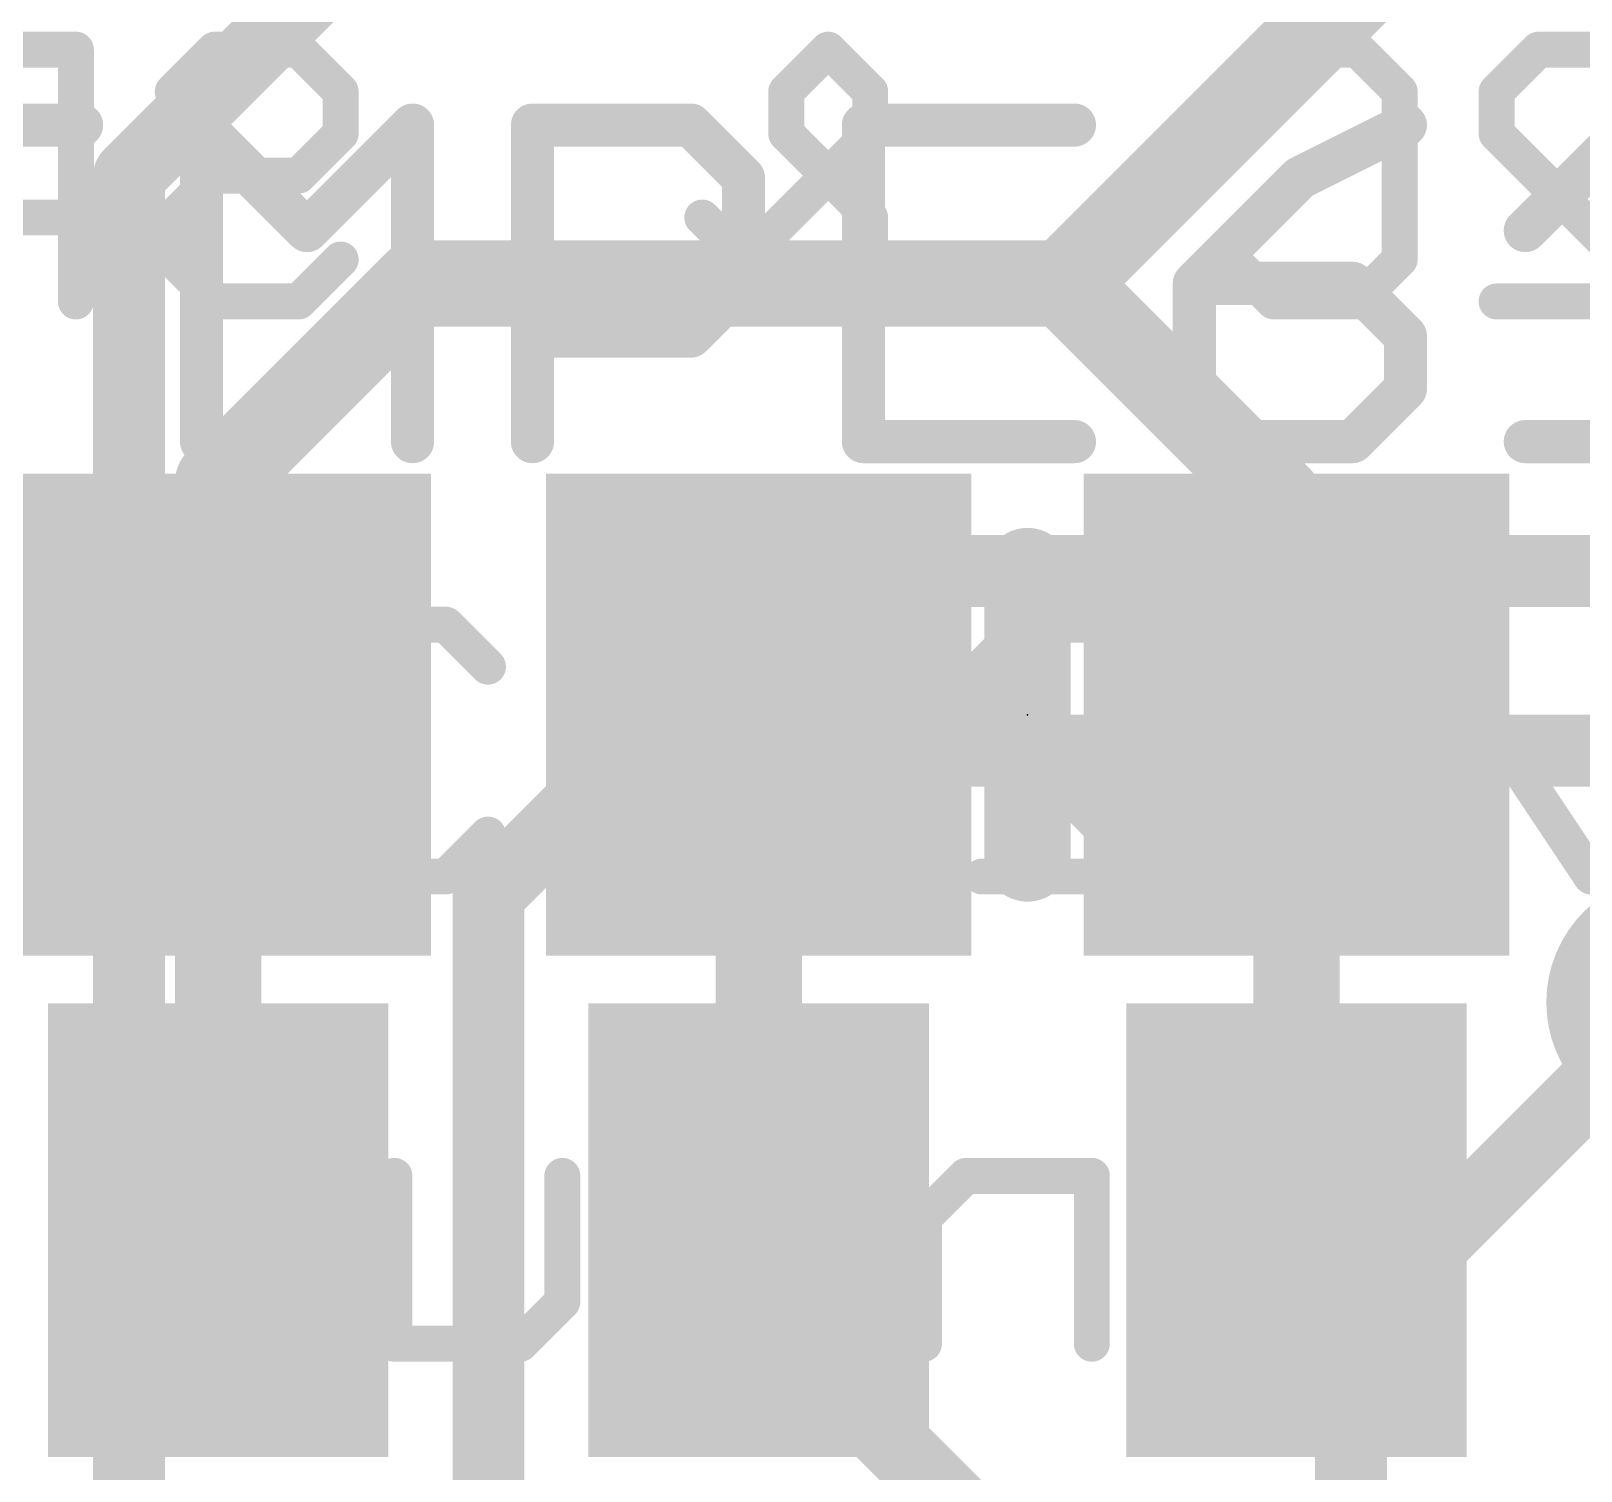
# Model space of a CAD drawing. Extents: x -0.2 to 28.1, y -0.2 to 21.4.
# Drawn here: x 4.86 to 10.34, y 9.01 to 14.1 of the extents above; entities that cross this region are included whole.
import ezdxf

# ---------------------------------------------------------------- set-up
doc = ezdxf.new("R2010")
doc.units = 0
for name, color, linetype in [('1', 12, 'CONTINUOUS'), ('16', 132, 'CONTINUOUS'), ('18', 110, 'CONTINUOUS'), ('21', 40, 'CONTINUOUS'), ('22', 6, 'CONTINUOUS'), ('23', 40, 'CONTINUOUS'), ('29', 253, 'CONTINUOUS'), ('31', 253, 'CONTINUOUS')]:
    doc.layers.add(name, color=color, linetype=linetype)

# ---------------------------------------------------------------- blocks, each defined once
blk = doc.blocks.new('RECT')
blk.add_solid([(-0.5, -0.5), (0.5, -0.5), (-0.5, 0.5), (0.5, 0.5)])
blk = doc.blocks.new('ROUNDV')
at = {"const_width": 0.5}
blk.add_lwpolyline([(0, -0.25, 1), (0, 0.25, 1), (0, -0.25)], format="xyb", dxfattribs=at)

msp = doc.modelspace()

# ---------------------------------------------------------------- linework, layer by layer
at = {"layer": '1'}
for points, const_width in [([(8.509, 13.208), (9.652, 14.351)], 0.3048), ([(5.522, 12.507), (6.223, 13.208)], 0.3048), ([(6.223, 13.208), (8.509, 13.208)], 0.3048), ([(8.509, 13.208), (9.271, 12.446)], 0.3048), ([(5.522, 11.684), (5.522, 12.507)], 0.3048), ([(9.271, 12.446), (9.271, 11.745)], 0.3048), ([(9.271, 11.745), (9.332, 11.684)], 0.3048), ([(5.522, 11.684), (5.522, 9.863)], 0.3048), ([(7.432, 9.863), (7.432, 11.684)], 0.3048), ([(9.332, 9.863), (9.332, 11.684)], 0.3048), ([(7.432, 9.863), (7.432, 9.586)], 0.254), ([(7.432, 9.586), (8.255, 8.763)], 0.254)]:
    msp.add_lwpolyline(points, dxfattribs=dict(at, const_width=const_width))
for points, const_width in [([(6.223, 13.2842, 1), (6.223, 13.1318)], 0.1524), ([(6.2769, 13.1541, 1), (6.1691, 13.2619)], 0.1524), ([(8.5629, 13.2619, 1), (8.4551, 13.1541)], 0.1524), ([(8.4551, 13.2619, 1), (8.5629, 13.1541)], 0.1524), ([(8.509, 13.1318, 1), (8.509, 13.2842)], 0.1524), ([(5.5982, 12.507, 1), (5.4458, 12.507)], 0.1524), ([(5.4681, 12.5609, 1), (5.5759, 12.4531)], 0.1524), ([(9.3472, 12.446, 1), (9.1948, 12.446)], 0.1524), ([(9.2171, 12.3921, 1), (9.3249, 12.4999)], 0.1524), ([(9.3249, 11.7989, 1), (9.2171, 11.6911)], 0.1524), ([(5.5982, 11.684, 1), (5.4458, 11.684)], 0.1524), ([(7.5082, 11.684, 1), (7.3558, 11.684)], 0.1524), ([(9.4082, 11.684, 1), (9.2558, 11.684)], 0.1524), ([(9.1948, 11.745, 1), (9.3472, 11.745)], 0.1524), ([(9.2781, 11.6301, 1), (9.3859, 11.7379)], 0.1524), ([(5.4458, 11.684, 1), (5.5982, 11.684)], 0.1524), ([(7.4955, 9.863, 1), (7.3685, 9.863)], 0.127), ([(5.4458, 9.863, 1), (5.5982, 9.863)], 0.1524), ([(7.3558, 9.863, 1), (7.5082, 9.863)], 0.1524), ([(9.2558, 9.863, 1), (9.4082, 9.863)], 0.1524), ([(7.4769, 9.6309, 1), (7.3871, 9.5411)], 0.127), ([(7.3685, 9.586, 1), (7.4955, 9.586)], 0.127)]:
    msp.add_lwpolyline(points, format="xyb", dxfattribs=dict(at, const_width=const_width))
at = {"layer": '16', "const_width": 0.254}
for points in [[(7.62, 16.002), (5.207, 13.589)], [(5.207, 4.191), (5.207, 13.589)], [(13.716, 12.192), (8.128, 12.192)], [(6.477, 11.049), (6.985, 11.557)], [(6.985, 11.557), (12.065, 11.557)], [(6.477, 8.509), (6.477, 11.049)], [(10.668, 10.668), (9.525, 9.525)], [(9.525, 9.525), (9.525, 5.715)]]:
    msp.add_lwpolyline(points, dxfattribs=at)
at = {"layer": '16', "const_width": 0.127}
for points in [[(5.2705, 13.589, 1), (5.1435, 13.589)], [(5.1621, 13.6339, 1), (5.2519, 13.5441)], [(8.128, 12.2555, 1), (8.128, 12.1285)], [(6.985, 11.6205, 1), (6.985, 11.4935)], [(7.0299, 11.5121, 1), (6.9401, 11.6019)], [(6.5405, 11.049, 1), (6.4135, 11.049)], [(6.4321, 11.0939, 1), (6.5219, 11.0041)], [(9.5885, 9.525, 1), (9.4615, 9.525)], [(9.4801, 9.5699, 1), (9.5699, 9.4801)]]:
    msp.add_lwpolyline(points, format="xyb", dxfattribs=at)
at = {"layer": '21'}
for points, const_width in [([(4.2936, 13.7678), (5.0393, 13.7678)], 0.1524), ([(5.463, 12.6492), (5.463, 13.7678)], 0.1524), ([(5.463, 13.7678), (5.8358, 13.3949)], 0.1524), ([(5.8358, 13.3949), (6.2087, 13.7678)], 0.1524), ([(6.2087, 13.7678), (6.2087, 12.6492)], 0.1524), ([(6.6324, 12.6492), (6.6324, 13.7678)], 0.1524), ([(6.6324, 13.7678), (7.1917, 13.7678)], 0.1524), ([(7.1917, 13.7678), (7.3781, 13.5813)], 0.1524), ([(8.5475, 13.7678), (7.8018, 13.7678)], 0.1524), ([(7.8018, 13.7678), (7.8018, 12.6492)], 0.1524), ([(9.7169, 13.7678), (9.344, 13.5813)], 0.1524), ([(10.1406, 13.3949), (10.5134, 13.7678)], 0.1524), ([(7.3781, 13.5813), (7.3781, 13.2085)], 0.1524), ([(9.344, 13.5813), (8.9712, 13.2085)], 0.1524), ([(7.3781, 13.2085), (7.1917, 13.0221)], 0.1524), ([(7.8018, 13.2085), (8.1746, 13.2085)], 0.1524), ([(8.9712, 13.2085), (8.9712, 12.8356)], 0.1524), ([(9.5305, 13.2085), (8.9712, 13.2085)], 0.1524), ([(9.7169, 13.0221), (9.5305, 13.2085)], 0.1524), ([(7.1917, 13.0221), (6.6324, 13.0221)], 0.1524), ([(9.7169, 12.8356), (9.7169, 13.0221)], 0.1524), ([(8.9712, 12.8356), (9.1576, 12.6492)], 0.1524), ([(9.5305, 12.6492), (9.7169, 12.8356)], 0.1524), ([(7.8018, 12.6492), (8.5475, 12.6492)], 0.1524), ([(9.1576, 12.6492), (9.5305, 12.6492)], 0.1524), ([(10.1406, 12.6492), (10.8863, 12.6492)], 0.1524), ([(8.382, 12.192), (8.382, 11.176)], 0.3048)]:
    msp.add_lwpolyline(points, dxfattribs=dict(at, const_width=const_width))
for points, const_width in [([(5.0393, 13.7297, 1), (5.0393, 13.8059)], 0.0762), ([(5.5011, 13.7678, 1), (5.4249, 13.7678)], 0.0762), ([(5.4899, 13.7947, 1), (5.4361, 13.7408)], 0.0762), ([(6.2468, 13.7678, 1), (6.1706, 13.7678)], 0.0762), ([(6.2356, 13.7408, 1), (6.1818, 13.7947)], 0.0762), ([(6.6705, 13.7678, 1), (6.5943, 13.7678)], 0.0762), ([(6.6324, 13.8059, 1), (6.6324, 13.7297)], 0.0762), ([(7.2186, 13.7947, 1), (7.1647, 13.7408)], 0.0762), ([(7.1917, 13.7297, 1), (7.1917, 13.8059)], 0.0762), ([(7.8018, 13.8059, 1), (7.8018, 13.7297)], 0.0762), ([(7.8399, 13.7678, 1), (7.7637, 13.7678)], 0.0762), ([(8.5475, 13.7297, 1), (8.5475, 13.8059)], 0.0762), ([(9.7339, 13.7337, 1), (9.6998, 13.8018)], 0.0762), ([(7.4162, 13.5813, 1), (7.34, 13.5813)], 0.0762), ([(7.3512, 13.5544, 1), (7.405, 13.6083)], 0.0762), ([(9.327, 13.6154, 1), (9.3611, 13.5473)], 0.0762), ([(9.371, 13.5544, 1), (9.3171, 13.6083)], 0.0762), ([(5.8089, 13.4218, 1), (5.8628, 13.368)], 0.0762), ([(5.8089, 13.368, 1), (5.8628, 13.4218)], 0.0762), ([(10.1136, 13.4218, 1), (10.1675, 13.368)], 0.0762), ([(7.405, 13.1815, 1), (7.3512, 13.2354)], 0.0762), ([(7.8018, 13.2466, 1), (7.8018, 13.1704)], 0.0762), ([(8.1746, 13.1704, 1), (8.1746, 13.2466)], 0.0762), ([(8.9442, 13.2354, 1), (8.9981, 13.1815)], 0.0762), ([(9.0093, 13.2085, 1), (8.9331, 13.2085)], 0.0762), ([(8.9712, 13.2466, 1), (8.9712, 13.1704)], 0.0762), ([(9.5574, 13.2354, 1), (9.5035, 13.1815)], 0.0762), ([(9.5305, 13.1704, 1), (9.5305, 13.2466)], 0.0762), ([(7.34, 13.2085, 1), (7.4162, 13.2085)], 0.0762), ([(6.6324, 13.0602, 1), (6.6324, 12.984)], 0.0762), ([(7.1917, 12.984, 1), (7.1917, 13.0602)], 0.0762), ([(9.755, 13.0221, 1), (9.6788, 13.0221)], 0.0762), ([(7.1647, 13.049, 1), (7.2186, 12.9951)], 0.0762), ([(9.6899, 12.9951, 1), (9.7438, 13.049)], 0.0762), ([(8.9981, 12.8626, 1), (8.9442, 12.8087)], 0.0762), ([(8.9331, 12.8356, 1), (9.0093, 12.8356)], 0.0762), ([(9.6788, 12.8356, 1), (9.755, 12.8356)], 0.0762), ([(9.7438, 12.8087, 1), (9.6899, 12.8626)], 0.0762), ([(7.8018, 12.6873, 1), (7.8018, 12.6111)], 0.0762), ([(8.5475, 12.6111, 1), (8.5475, 12.6873)], 0.0762), ([(9.1576, 12.6873, 1), (9.1576, 12.6111)], 0.0762), ([(9.1307, 12.6223, 1), (9.1846, 12.6761)], 0.0762), ([(9.5035, 12.6761, 1), (9.5574, 12.6223)], 0.0762), ([(9.5305, 12.6111, 1), (9.5305, 12.6873)], 0.0762), ([(10.1406, 12.6873, 1), (10.1406, 12.6111)], 0.0762), ([(5.4249, 12.6492, 1), (5.5011, 12.6492)], 0.0762), ([(6.1706, 12.6492, 1), (6.2468, 12.6492)], 0.0762), ([(6.5943, 12.6492, 1), (6.6705, 12.6492)], 0.0762), ([(7.7637, 12.6492, 1), (7.8399, 12.6492)], 0.0762), ([(8.4582, 12.192, 1), (8.3058, 12.192)], 0.1524), ([(8.3058, 11.176, 1), (8.4582, 11.176)], 0.1524)]:
    msp.add_lwpolyline(points, format="xyb", dxfattribs=dict(at, const_width=const_width))
at = {"layer": '22', "const_width": 0.127}
for points in [[(5.0191, 14.0343), (4.5742, 14.0343)], [(5.0191, 13.1445), (5.0191, 14.0343)], [(5.3614, 13.886), (5.5097, 14.0343)], [(5.5097, 14.0343), (5.8063, 14.0343)], [(5.8063, 14.0343), (5.9546, 13.886)], [(7.5291, 13.886), (7.6774, 14.0343)], [(7.6774, 14.0343), (7.8256, 13.886)], [(9.1035, 13.886), (9.2518, 14.0343)], [(9.2518, 14.0343), (9.5484, 14.0343)], [(9.5484, 14.0343), (9.6967, 13.886)], [(10.039, 13.886), (10.1873, 14.0343)], [(10.1873, 14.0343), (10.4839, 14.0343)], [(5.9546, 13.886), (5.9546, 13.7377)], [(7.5291, 13.7377), (7.5291, 13.886)], [(7.8256, 13.886), (7.8256, 13.7377)], [(9.6967, 13.886), (9.6967, 13.2928)], [(10.039, 13.7377), (10.039, 13.886)], [(5.9546, 13.7377), (5.8063, 13.5894)], [(7.8256, 13.7377), (7.2325, 13.1445)], [(7.8256, 13.4411), (7.5291, 13.7377)], [(10.6322, 13.1445), (10.039, 13.7377)], [(5.5097, 13.5894), (5.3614, 13.4411)], [(5.8063, 13.5894), (5.5097, 13.5894)], [(4.5742, 13.4411), (5.0191, 13.4411)], [(5.3614, 13.4411), (5.3614, 13.2928)], [(7.2325, 13.4411), (7.5291, 13.1445)], [(7.8256, 13.2928), (7.8256, 13.4411)], [(5.3614, 13.2928), (5.5097, 13.1445)], [(5.8063, 13.1445), (5.9546, 13.2928)], [(7.6774, 13.1445), (7.8256, 13.2928)], [(9.2518, 13.1445), (9.1035, 13.2928)], [(9.6967, 13.2928), (9.5484, 13.1445)], [(5.5097, 13.1445), (5.8063, 13.1445)], [(7.5291, 13.1445), (7.6774, 13.1445)], [(9.5484, 13.1445), (9.2518, 13.1445)], [(10.039, 13.1445), (10.6322, 13.1445)], [(6.0303, 12.0023), (5.882, 11.854)], [(6.3269, 12.0023), (6.0303, 12.0023)], [(6.4752, 11.854), (6.3269, 12.0023)], [(7.2853, 11.854), (7.4336, 12.0023)], [(7.4336, 12.0023), (7.7301, 12.0023)], [(7.7301, 12.0023), (7.8784, 11.854)], [(8.2208, 11.854), (8.3691, 12.0023)], [(8.3691, 12.0023), (8.6657, 12.0023)], [(8.6657, 12.0023), (8.814, 11.854)], [(9.4376, 12.0023), (9.141, 12.0023)], [(9.2893, 11.1125), (9.2893, 12.0023)], [(10.3732, 11.1125), (9.78, 12.0023)], [(5.882, 11.854), (5.882, 11.7057)], [(7.8784, 11.854), (7.8784, 11.2608)], [(8.2208, 11.7057), (8.2208, 11.854)], [(5.882, 11.7057), (6.0303, 11.5574)], [(6.9429, 11.7057), (6.7946, 11.7057)], [(6.7946, 11.7057), (6.7946, 11.5574)], [(6.9429, 11.5574), (6.9429, 11.7057)], [(8.814, 11.1125), (8.2208, 11.7057)], [(5.5396, 11.5574), (4.9465, 11.5574)], [(6.0303, 11.5574), (5.882, 11.4091)], [(6.0303, 11.5574), (6.1786, 11.5574)], [(6.7946, 11.5574), (6.9429, 11.5574)], [(5.882, 11.4091), (5.882, 11.2608)], [(5.882, 11.2608), (6.0303, 11.1125)], [(6.3269, 11.1125), (6.4752, 11.2608)], [(6.9429, 11.2608), (6.7946, 11.2608)], [(6.7946, 11.2608), (6.7946, 11.1125)], [(6.9429, 11.1125), (6.9429, 11.2608)], [(7.4336, 11.1125), (7.2853, 11.2608)], [(7.8784, 11.2608), (7.7301, 11.1125)], [(6.0303, 11.1125), (6.3269, 11.1125)], [(6.7946, 11.1125), (6.9429, 11.1125)], [(7.7301, 11.1125), (7.4336, 11.1125)], [(8.2208, 11.1125), (8.814, 11.1125)], [(9.4376, 11.1125), (9.141, 11.1125)], [(9.0844, 10.4996), (9.0844, 10.3513)], [(5.6541, 10.203), (5.6541, 9.6098)], [(5.8024, 10.0547), (5.5059, 10.0547)], [(6.1448, 9.4615), (6.1448, 10.0547)], [(6.738, 10.0547), (6.738, 9.6098)], [(7.2286, 10.0547), (7.0803, 9.9064)], [(7.6735, 10.0547), (7.2286, 10.0547)], [(7.6735, 9.1649), (7.6735, 10.0547)], [(8.1641, 10.0547), (8.0158, 9.9064)], [(8.609, 10.0547), (8.1641, 10.0547)], [(8.609, 9.4615), (8.609, 10.0547)], [(9.2327, 10.0547), (9.0844, 10.0547)], [(9.0844, 10.0547), (9.0844, 9.4615)], [(7.0803, 9.9064), (7.0803, 9.6098)], [(8.0158, 9.9064), (8.0158, 9.4615)], [(5.6541, 9.6098), (5.5059, 9.4615)], [(6.738, 9.6098), (6.5897, 9.4615)], [(7.0803, 9.6098), (7.2286, 9.4615)], [(6.5897, 9.4615), (6.1448, 9.4615)], [(7.2286, 9.4615), (7.6735, 9.4615)], [(9.2327, 9.4615), (8.9361, 9.4615)]]:
    msp.add_lwpolyline(points, dxfattribs=at)
at = {"layer": '22', "const_width": 0.0635}
for points in [[(5.0508, 14.0343, 1), (4.9873, 14.0343)], [(5.0191, 14.0025, 1), (5.0191, 14.066)], [(5.5097, 14.066, 1), (5.5097, 14.0025)], [(5.5322, 14.0118, 1), (5.4873, 14.0567)], [(5.8288, 14.0567, 1), (5.7839, 14.0118)], [(5.8063, 14.0025, 1), (5.8063, 14.066)], [(7.6998, 14.0567, 1), (7.6549, 14.0118)], [(7.6998, 14.0118, 1), (7.6549, 14.0567)], [(9.2518, 14.066, 1), (9.2518, 14.0025)], [(9.2743, 14.0118, 1), (9.2294, 14.0567)], [(9.5708, 14.0567, 1), (9.5259, 14.0118)], [(9.5484, 14.0025, 1), (9.5484, 14.066)], [(10.1873, 14.066, 1), (10.1873, 14.0025)], [(10.2098, 14.0118, 1), (10.1649, 14.0567)], [(5.339, 13.9084, 1), (5.3839, 13.8635)], [(5.9864, 13.886, 1), (5.9229, 13.886)], [(5.9322, 13.8635, 1), (5.9771, 13.9084)], [(7.5608, 13.886, 1), (7.4973, 13.886)], [(7.5066, 13.9084, 1), (7.5515, 13.8635)], [(7.8574, 13.886, 1), (7.7939, 13.886)], [(7.8032, 13.8635, 1), (7.8481, 13.9084)], [(9.0811, 13.9084, 1), (9.126, 13.8635)], [(9.7284, 13.886, 1), (9.6649, 13.886)], [(9.6742, 13.8635, 1), (9.7191, 13.9084)], [(10.0708, 13.886, 1), (10.0073, 13.886)], [(10.0166, 13.9084, 1), (10.0615, 13.8635)], [(5.9229, 13.7377, 1), (5.9864, 13.7377)], [(5.9771, 13.7152, 1), (5.9322, 13.7601)], [(7.4973, 13.7377, 1), (7.5608, 13.7377)], [(7.5515, 13.7601, 1), (7.5066, 13.7152)], [(7.7939, 13.7377, 1), (7.8574, 13.7377)], [(7.8481, 13.7152, 1), (7.8032, 13.7601)], [(10.0615, 13.7601, 1), (10.0166, 13.7152)], [(10.0073, 13.7377, 1), (10.0708, 13.7377)], [(5.5097, 13.6211, 1), (5.5097, 13.5576)], [(5.5322, 13.5669, 1), (5.4873, 13.6118)], [(5.7839, 13.6118, 1), (5.8288, 13.5669)], [(5.8063, 13.5576, 1), (5.8063, 13.6211)], [(5.0191, 13.4093, 1), (5.0191, 13.4728)], [(5.3932, 13.4411, 1), (5.3297, 13.4411)], [(5.339, 13.4635, 1), (5.3839, 13.4186)], [(7.2549, 13.4635, 1), (7.21, 13.4186)], [(7.8574, 13.4411, 1), (7.7939, 13.4411)], [(7.8032, 13.4186, 1), (7.8481, 13.4635)], [(5.3297, 13.2928, 1), (5.3932, 13.2928)], [(5.3839, 13.3152, 1), (5.339, 13.2703)], [(5.9771, 13.2703, 1), (5.9322, 13.3152)], [(7.7939, 13.2928, 1), (7.8574, 13.2928)], [(7.8481, 13.2703, 1), (7.8032, 13.3152)], [(9.126, 13.3152, 1), (9.0811, 13.2703)], [(9.6649, 13.2928, 1), (9.7284, 13.2928)], [(9.7191, 13.2703, 1), (9.6742, 13.3152)], [(5.5097, 13.1763, 1), (5.5097, 13.1128)], [(5.8063, 13.1128, 1), (5.8063, 13.1763)], [(7.5291, 13.1763, 1), (7.5291, 13.1128)], [(7.6774, 13.1128, 1), (7.6774, 13.1763)], [(9.2518, 13.1763, 1), (9.2518, 13.1128)], [(9.5484, 13.1128, 1), (9.5484, 13.1763)], [(10.039, 13.1763, 1), (10.039, 13.1128)], [(4.9873, 13.1445, 1), (5.0508, 13.1445)], [(5.4873, 13.122, 1), (5.5322, 13.167)], [(5.7839, 13.167, 1), (5.8288, 13.122)], [(7.21, 13.167, 1), (7.2549, 13.122)], [(7.5066, 13.122, 1), (7.5515, 13.167)], [(7.6549, 13.167, 1), (7.6998, 13.122)], [(9.2294, 13.122, 1), (9.2743, 13.167)], [(9.5259, 13.167, 1), (9.5708, 13.122)], [(6.0303, 12.034, 1), (6.0303, 11.9705)], [(6.0527, 11.9798, 1), (6.0078, 12.0247)], [(6.3493, 12.0247, 1), (6.3044, 11.9798)], [(6.3269, 11.9705, 1), (6.3269, 12.034)], [(7.4336, 12.034, 1), (7.4336, 11.9705)], [(7.456, 11.9798, 1), (7.4111, 12.0247)], [(7.7526, 12.0247, 1), (7.7077, 11.9798)], [(7.7301, 11.9705, 1), (7.7301, 12.034)], [(8.3691, 12.034, 1), (8.3691, 11.9705)], [(8.3915, 11.9798, 1), (8.3466, 12.0247)], [(8.6881, 12.0247, 1), (8.6432, 11.9798)], [(8.6657, 11.9705, 1), (8.6657, 12.034)], [(9.141, 12.034, 1), (9.141, 11.9705)], [(9.3211, 12.0023, 1), (9.2576, 12.0023)], [(9.4376, 11.9705, 1), (9.4376, 12.034)], [(9.8064, 12.0199, 1), (9.7536, 11.9846)], [(5.9137, 11.854, 1), (5.8502, 11.854)], [(5.8595, 11.8764, 1), (5.9044, 11.8315)], [(6.4527, 11.8315, 1), (6.4976, 11.8764)], [(7.2628, 11.8764, 1), (7.3077, 11.8315)], [(7.9102, 11.854, 1), (7.8467, 11.854)], [(7.856, 11.8315, 1), (7.9009, 11.8764)], [(8.2525, 11.854, 1), (8.189, 11.854)], [(8.1983, 11.8764, 1), (8.2432, 11.8315)], [(8.7915, 11.8315, 1), (8.8364, 11.8764)], [(5.8502, 11.7057, 1), (5.9137, 11.7057)], [(5.9044, 11.7281, 1), (5.8595, 11.6832)], [(6.7946, 11.7374, 1), (6.7946, 11.6739)], [(6.8264, 11.7057, 1), (6.7629, 11.7057)], [(6.9747, 11.7057, 1), (6.9112, 11.7057)], [(6.9429, 11.6739, 1), (6.9429, 11.7374)], [(8.189, 11.7057, 1), (8.2525, 11.7057)], [(8.2432, 11.7281, 1), (8.1983, 11.6832)], [(4.9465, 11.5891, 1), (4.9465, 11.5256)], [(5.5396, 11.5256, 1), (5.5396, 11.5891)], [(6.0303, 11.5891, 1), (6.0303, 11.5256)], [(6.0527, 11.5349, 1), (6.0078, 11.5798)], [(6.0078, 11.5349, 1), (6.0527, 11.5798)], [(6.1786, 11.5256, 1), (6.1786, 11.5891)], [(6.7946, 11.5891, 1), (6.7946, 11.5256)], [(6.9429, 11.5256, 1), (6.9429, 11.5891)], [(6.7629, 11.5574, 1), (6.8264, 11.5574)], [(6.9112, 11.5574, 1), (6.9747, 11.5574)], [(5.9137, 11.4091, 1), (5.8502, 11.4091)], [(5.8595, 11.4315, 1), (5.9044, 11.3866)], [(5.8502, 11.2608, 1), (5.9137, 11.2608)], [(5.9044, 11.2832, 1), (5.8595, 11.2383)], [(6.4976, 11.2383, 1), (6.4527, 11.2832)], [(6.7946, 11.2925, 1), (6.7946, 11.229)], [(6.8264, 11.2608, 1), (6.7629, 11.2608)], [(6.9747, 11.2608, 1), (6.9112, 11.2608)], [(6.9429, 11.229, 1), (6.9429, 11.2925)], [(7.3077, 11.2832, 1), (7.2628, 11.2383)], [(7.8467, 11.2608, 1), (7.9102, 11.2608)], [(7.9009, 11.2383, 1), (7.856, 11.2832)], [(6.0303, 11.1443, 1), (6.0303, 11.0808)], [(6.3269, 11.0808, 1), (6.3269, 11.1443)], [(6.7946, 11.1443, 1), (6.7946, 11.0808)], [(6.9429, 11.0808, 1), (6.9429, 11.1443)], [(7.4336, 11.1443, 1), (7.4336, 11.0808)], [(7.7301, 11.0808, 1), (7.7301, 11.1443)], [(8.2208, 11.1443, 1), (8.2208, 11.0808)], [(8.814, 11.0808, 1), (8.814, 11.1443)], [(9.141, 11.1443, 1), (9.141, 11.0808)], [(9.4376, 11.0808, 1), (9.4376, 11.1443)], [(6.0078, 11.09, 1), (6.0527, 11.135)], [(6.3044, 11.135, 1), (6.3493, 11.09)], [(6.7629, 11.1125, 1), (6.8264, 11.1125)], [(6.9112, 11.1125, 1), (6.9747, 11.1125)], [(7.4111, 11.09, 1), (7.456, 11.135)], [(7.7077, 11.135, 1), (7.7526, 11.09)], [(8.7915, 11.09, 1), (8.8364, 11.135)], [(9.2576, 11.1125, 1), (9.3211, 11.1125)], [(10.3467, 11.0949, 1), (10.3996, 11.1301)], [(9.1161, 10.4996, 1), (9.0526, 10.4996)], [(9.0526, 10.3513, 1), (9.1161, 10.3513)], [(5.6859, 10.203, 1), (5.6224, 10.203)], [(5.5059, 10.0864, 1), (5.5059, 10.0229)], [(5.8024, 10.0229, 1), (5.8024, 10.0864)], [(6.1765, 10.0547, 1), (6.113, 10.0547)], [(6.7697, 10.0547, 1), (6.7062, 10.0547)], [(7.2286, 10.0864, 1), (7.2286, 10.0229)], [(7.251, 10.0322, 1), (7.2061, 10.0771)], [(7.7052, 10.0547, 1), (7.6417, 10.0547)], [(7.6735, 10.0229, 1), (7.6735, 10.0864)], [(8.1641, 10.0864, 1), (8.1641, 10.0229)], [(8.1866, 10.0322, 1), (8.1417, 10.0771)], [(8.6407, 10.0547, 1), (8.5772, 10.0547)], [(8.609, 10.0229, 1), (8.609, 10.0864)], [(9.1161, 10.0547, 1), (9.0526, 10.0547)], [(9.0844, 10.0864, 1), (9.0844, 10.0229)], [(9.2327, 10.0229, 1), (9.2327, 10.0864)], [(7.1121, 9.9064, 1), (7.0486, 9.9064)], [(8.0476, 9.9064, 1), (7.9841, 9.9064)], [(7.0579, 9.9288, 1), (7.1028, 9.8839)], [(7.9934, 9.9288, 1), (8.0383, 9.8839)], [(5.6224, 9.6098, 1), (5.6859, 9.6098)], [(5.6766, 9.5873, 1), (5.6317, 9.6322)], [(6.7062, 9.6098, 1), (6.7697, 9.6098)], [(6.7604, 9.5873, 1), (6.7155, 9.6322)], [(7.1028, 9.6322, 1), (7.0579, 9.5873)], [(7.0486, 9.6098, 1), (7.1121, 9.6098)], [(5.4834, 9.484, 1), (5.5283, 9.439)], [(6.1448, 9.4933, 1), (6.1448, 9.4298)], [(6.113, 9.4615, 1), (6.1765, 9.4615)], [(6.5672, 9.484, 1), (6.6121, 9.439)], [(6.5897, 9.4298, 1), (6.5897, 9.4933)], [(7.2286, 9.4933, 1), (7.2286, 9.4298)], [(7.2061, 9.439, 1), (7.251, 9.484)], [(7.6735, 9.4298, 1), (7.6735, 9.4933)], [(7.9841, 9.4615, 1), (8.0476, 9.4615)], [(8.5772, 9.4615, 1), (8.6407, 9.4615)], [(8.9361, 9.4933, 1), (8.9361, 9.4298)], [(9.0526, 9.4615, 1), (9.1161, 9.4615)], [(9.2327, 9.4298, 1), (9.2327, 9.4933)], [(7.6417, 9.1649, 1), (7.7052, 9.1649)]]:
    msp.add_lwpolyline(points, format="xyb", dxfattribs=at)
at = {"layer": '23'}
msp.add_point((8.382, 11.684), dxfattribs=at)

# ---------------------------------------------------------------- block references
at = {"layer": '1', "xscale": 1.3, "yscale": 1.5, "rotation": 180}
msp.add_blockref('RECT', (5.522, 11.684), dxfattribs=at)
at = {"layer": '1', "xscale": 1.3, "yscale": 1.5}
for p in [(7.432, 11.684), (9.332, 11.684)]:
    msp.add_blockref('RECT', p, dxfattribs=at)
at = {"layer": '1', "yscale": 1.4, "rotation": 180}
for p in [(5.522, 9.863), (7.432, 9.863), (9.332, 9.863)]:
    msp.add_blockref('RECT', p, dxfattribs=at)
at = {"layer": '18', "xscale": 0.9064, "yscale": 0.9064}
msp.add_blockref('ROUNDV', (10.668, 10.668), dxfattribs=at)
msp.add_blockref('ROUNDV', (10.668, 10.668), dxfattribs=at)
at = {"layer": '29', "rotation": 180}
for p, xscale, yscale in [((5.522, 11.684), 1.5032, 1.7032), ((5.522, 9.863), 1.2032, 1.6032), ((7.432, 9.863), 1.2032, 1.6032), ((9.332, 9.863), 1.2032, 1.6032)]:
    msp.add_blockref('RECT', p, dxfattribs=dict(at, xscale=xscale, yscale=yscale))
at = {"layer": '29', "xscale": 1.5032, "yscale": 1.7032}
for p in [(7.432, 11.684), (9.332, 11.684)]:
    msp.add_blockref('RECT', p, dxfattribs=at)
at = {"layer": '31', "xscale": 1.3, "yscale": 1.5, "rotation": 180}
msp.add_blockref('RECT', (5.522, 11.684), dxfattribs=at)
at = {"layer": '31', "xscale": 1.3, "yscale": 1.5}
for p in [(7.432, 11.684), (9.332, 11.684)]:
    msp.add_blockref('RECT', p, dxfattribs=at)
at = {"layer": '31', "yscale": 1.4, "rotation": 180}
for p in [(5.522, 9.863), (7.432, 9.863), (9.332, 9.863)]:
    msp.add_blockref('RECT', p, dxfattribs=at)

doc.saveas('drawing.dxf')
